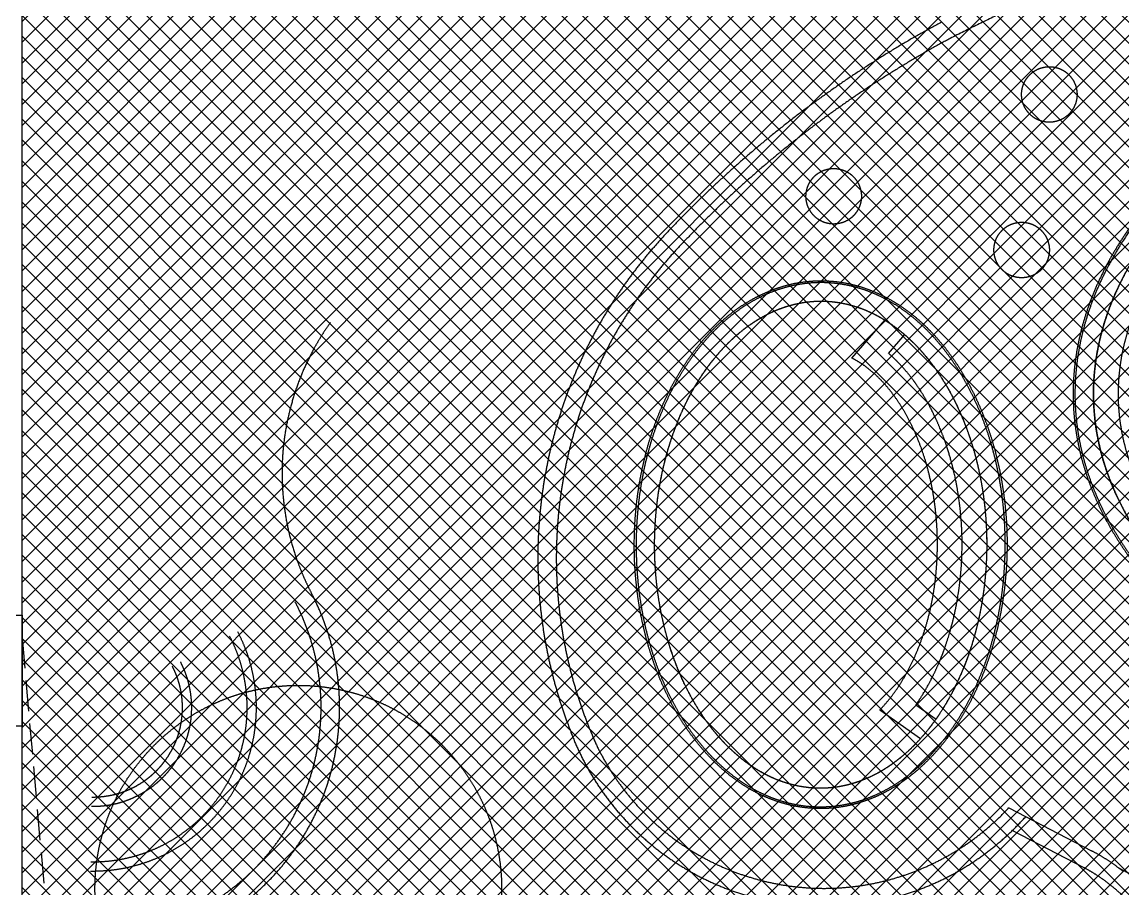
# Model space of a CAD drawing. Header units: millimetres. Extents: x 12325263 to 13848842, y -1463133 to 573208.
# Drawn here: x 12504242 to 12522110, y -569097 to -555038 of the extents above; entities that cross this region are included whole.
import ezdxf
from ezdxf.xclip import XClip

# ---------------------------------------------------------------- set-up
doc = ezdxf.new("R2010")
doc.units = ezdxf.units.MM
doc.header["$LTSCALE"] = 1000
doc.header["$XCLIPFRAME"] = 0
doc.linetypes.add('二层连廊投影线（首层）$0$DASH', pattern=[0.35, 0.25, -0.1])
for name, color, linetype in [('0-LA01轮廓线', 4, 'Continuous'), ('0-LA44详图水电构件', 20, 'Continuous'), ('0-LA轮廓线', 4, 'Continuous'), ('20220929描图', 6, 'Continuous'), ('A-WALL-PATT', 8, 'Continuous'), ('PUB_HATCH', 8, 'Continuous'), ('s-首层组合pm$0$hs$0$首二层+地下室_04(1)$0$0F$0$12#楼首层平面图$0$CURTWALL', 2, 'Continuous'), ('二层连廊投影线（首层）$0$0000-二层连廊', 150, 'Continuous')]:
    doc.layers.add(name, color=color, linetype=linetype)

# ---------------------------------------------------------------- blocks, each defined once
blk = doc.blocks.new('asdfadsfgd')
blk.add_lwpolyline([(0, 0), (30000, 0), (30000, -1800), (0, -1800)], close=True)
blk = doc.blocks.new('asdfasdgfadfgfdgh')
blk.add_blockref('asdfadsfgd', (-31500, 97200))
blk = doc.blocks.new('A$C624508B3')
at = {"layer": '0-LA01轮廓线', "color": 250}
for p, q in [((-38585, -136440), (-37142, -136897)), ((-38463, -136793), (-37232, -137183))]:
    blk.add_line(p, q, dxfattribs=at)
for points in [[(-42354, -129700), (-41936, -128999)], [(-41781, -129521), (-41576, -129177)], [(-40360, -135060), (-39997, -135231)], [(-40920, -135238), (-40189, -135582)]]:
    blk.add_lwpolyline(points, dxfattribs=at)
for centre, radius, start, end in [((-21078, -151685), 34255, 120.3513, 126.9717), ((-31012, -137861), 17540, 128.2154, 147.0263), ((-31012, -137861), 17240, 128.2262, 147.0222), ((-39245, -132444), 7685, 147.499, 210.5557), ((-39245, -132444), 7385, 147.5085, 214.4378), ((-42022, -134214), 4395, 209.0901, 328.1469), ((-42022, -134214), 4095, 215.9867, 327.0754), ((-38000, -139667), 2900, 60.7206, 72.7984), ((-38000, -139667), 2600, 60.7167, 72.8188), ((-39014, -141489), 4685, 19.0777, 60.9743)]:
    blk.add_arc(centre, radius, start, end, dxfattribs=at)
blk.add_ellipse((-24380, -126790), major_axis=(13990, 2917), ratio=0.509278, start_param=-4.93663, end_param=-2.348064, dxfattribs=at)
for points, knots in [([(-36846, -125898), (-36951, -126033), (-37049, -126169), (-37234, -126445), (-37321, -126585), (-37480, -126863), (-37552, -127002), (-37681, -127278), (-37739, -127416), (-37839, -127689), (-37882, -127824), (-37947, -128071), (-37972, -128182), (-38011, -128403), (-38025, -128513), (-38045, -128730), (-38050, -128837), (-38049, -129050), (-38044, -129156), (-38024, -129365), (-38010, -129469), (-37971, -129674), (-37946, -129775), (-37888, -129976), (-37853, -130076), (-37776, -130273), (-37732, -130370), (-37634, -130563), (-37581, -130658), (-37463, -130847), (-37400, -130940), (-37263, -131123), (-37189, -131214), (-37033, -131393), (-36949, -131481), (-36773, -131653), (-36679, -131738), (-36483, -131905), (-36380, -131987), (-36165, -132146), (-36052, -132225), (-35818, -132377), (-35696, -132451), (-35443, -132596), (-35312, -132666), (-35042, -132802), (-34902, -132868), (-34614, -132995), (-34466, -133056), (-34162, -133174), (-34006, -133230), (-33686, -133338), (-33522, -133390), (-33222, -133477), (-33088, -133514), (-32952, -133549)], [-3.678459, -3.678459, -3.678459, -3.678459, -3.622328, -3.622328, -3.564572, -3.564572, -3.506816, -3.506816, -3.449061, -3.449061, -3.391305, -3.391305, -3.343085, -3.343085, -3.294865, -3.294865, -3.246645, -3.246645, -3.198425, -3.198425, -3.150205, -3.150205, -3.101985, -3.101985, -3.053766, -3.053766, -3.005546, -3.005546, -2.957326, -2.957326, -2.909106, -2.909106, -2.860886, -2.860886, -2.812666, -2.812666, -2.764447, -2.764447, -2.716227, -2.716227, -2.668007, -2.668007, -2.619787, -2.619787, -2.571567, -2.571567, -2.523347, -2.523347, -2.475127, -2.475127, -2.426908, -2.426908, -2.378688, -2.378688, -2.340707, -2.340707, -2.340707, -2.340707]), ([(-44986, -133227), (-44975, -133292), (-44962, -133356), (-44936, -133483), (-44921, -133547), (-44879, -133722), (-44848, -133832), (-44792, -134012), (-44769, -134082), (-44720, -134221), (-44694, -134290), (-44643, -134417), (-44618, -134475), (-44567, -134591), (-44540, -134648), (-44469, -134794), (-44423, -134882), (-44326, -135053), (-44276, -135136), (-44197, -135258), (-44169, -135299), (-44111, -135382), (-44081, -135424), (-44026, -135497), (-44002, -135528), (-43952, -135590), (-43927, -135620), (-43877, -135680), (-43851, -135709), (-43800, -135766), (-43773, -135794), (-43721, -135849), (-43694, -135876), (-43614, -135955), (-43560, -136005), (-43449, -136100), (-43393, -136145), (-43280, -136230), (-43223, -136270), (-43108, -136344), (-43050, -136379), (-42957, -136429), (-42922, -136447), (-42846, -136484), (-42804, -136503), (-42721, -136538), (-42679, -136554), (-42595, -136583), (-42553, -136597), (-42464, -136622), (-42418, -136634), (-42337, -136651), (-42303, -136657), (-42235, -136668), (-42201, -136672), (-42144, -136678), (-42121, -136680), (-42075, -136684), (-42052, -136685), (-42010, -136686), (-41992, -136686), (-41936, -136687), (-41899, -136685), (-41836, -136682), (-41811, -136680), (-41759, -136675), (-41734, -136672), (-41684, -136665), (-41661, -136661), (-41610, -136651), (-41584, -136646), (-41490, -136624), (-41423, -136605), (-41318, -136567), (-41279, -136552), (-41202, -136519), (-41164, -136501), (-41102, -136469), (-41079, -136456), (-41032, -136430), (-41009, -136416), (-40914, -136357), (-40843, -136308), (-40705, -136198), (-40639, -136138), (-40509, -136007), (-40447, -135937), (-40344, -135808), (-40301, -135751), (-40220, -135633), (-40181, -135571), (-40098, -135430), (-40056, -135350), (-39975, -135184), (-39938, -135098), (-39888, -134972), (-39874, -134934), (-39843, -134850), (-39828, -134804), (-39800, -134719), (-39789, -134681), (-39767, -134604), (-39756, -134565), (-39736, -134486), (-39726, -134447), (-39698, -134327), (-39682, -134246), (-39653, -134082), (-39641, -133999), (-39622, -133847), (-39615, -133779), (-39604, -133641), (-39599, -133572), (-39594, -133448), (-39592, -133393), (-39591, -133283), (-39591, -133228), (-39593, -133117), (-39595, -133062), (-39600, -132950), (-39604, -132895), (-39613, -132783), (-39618, -132728), (-39636, -132560), (-39651, -132449), (-39678, -132289), (-39687, -132240), (-39706, -132143), (-39716, -132095), (-39737, -131999), (-39748, -131951), (-39769, -131868), (-39778, -131832), (-39797, -131761), (-39807, -131725), (-39835, -131631), (-39852, -131573), (-39890, -131458), (-39910, -131400), (-39965, -131247), (-40003, -131152), (-40074, -130986), (-40107, -130914), (-40167, -130791), (-40194, -130738), (-40248, -130636), (-40276, -130585), (-40326, -130497), (-40349, -130460), (-40394, -130386), (-40417, -130349), (-40464, -130277), (-40488, -130242), (-40536, -130172), (-40561, -130137), (-40636, -130036), (-40687, -129971), (-40792, -129845), (-40846, -129785), (-40955, -129669), (-41011, -129614), (-41104, -129528), (-41139, -129497), (-41212, -129435), (-41249, -129405), (-41311, -129357), (-41336, -129338), (-41386, -129302), (-41412, -129284), (-41463, -129249), (-41488, -129233), (-41539, -129200), (-41565, -129185), (-41619, -129153), (-41647, -129137), (-41703, -129107), (-41731, -129092), (-41805, -129056), (-41851, -129035), (-41943, -128996), (-41989, -128979), (-42081, -128947), (-42127, -128933), (-42203, -128912), (-42232, -128905), (-42291, -128891), (-42320, -128885), (-42386, -128873), (-42423, -128868), (-42489, -128860), (-42518, -128857), (-42571, -128853), (-42595, -128851), (-42642, -128849), (-42666, -128849), (-42711, -128849), (-42732, -128849), (-42773, -128851), (-42794, -128852), (-42833, -128854), (-42852, -128856), (-42889, -128859), (-42907, -128861), (-42946, -128866), (-42967, -128869), (-43029, -128880), (-43070, -128888), (-43127, -128901), (-43144, -128905), (-43176, -128914), (-43193, -128919), (-43230, -128930), (-43251, -128936), (-43296, -128951), (-43320, -128960), (-43366, -128978), (-43389, -128987), (-43438, -129007), (-43463, -129019), (-43512, -129043), (-43537, -129055), (-43592, -129084), (-43621, -129101), (-43681, -129136), (-43710, -129155), (-43814, -129225), (-43887, -129281), (-44028, -129404), (-44097, -129471), (-44207, -129592), (-44251, -129643), (-44334, -129750), (-44375, -129806), (-44434, -129894), (-44454, -129925), (-44498, -129997), (-44523, -130039), (-44599, -130174), (-44648, -130271), (-44709, -130408), (-44725, -130444), (-44762, -130534), (-44782, -130588), (-44816, -130681), (-44829, -130720), (-44856, -130803), (-44870, -130848), (-44896, -130938), (-44908, -130984), (-44932, -131077), (-44943, -131124), (-44964, -131218), (-44973, -131266), (-45000, -131409), (-45016, -131506), (-45038, -131685), (-45047, -131767), (-45059, -131932), (-45064, -132016), (-45069, -132183), (-45070, -132267), (-45067, -132436), (-45064, -132521), (-45055, -132659), (-45051, -132712), (-45042, -132818), (-45036, -132871), (-45018, -133025), (-45003, -133126), (-44986, -133227)], [4.712389, 4.712389, 4.712389, 4.712389, 4.760872, 4.760872, 4.809356, 4.809356, 4.894829, 4.894829, 4.950533, 4.950533, 5.006236, 5.006236, 5.054771, 5.054771, 5.103305, 5.103305, 5.180965, 5.180965, 5.258625, 5.258625, 5.299161, 5.299161, 5.341596, 5.341596, 5.374891, 5.374891, 5.408185, 5.408185, 5.44148, 5.44148, 5.474775, 5.474775, 5.50807, 5.50807, 5.57466, 5.57466, 5.641249, 5.641249, 5.707839, 5.707839, 5.774429, 5.774429, 5.813711, 5.813711, 5.861046, 5.861046, 5.908382, 5.908382, 5.955717, 5.955717, 6.008421, 6.008421, 6.047029, 6.047029, 6.085638, 6.085638, 6.112053, 6.112053, 6.138469, 6.138469, 6.159887, 6.159887, 6.202724, 6.202724, 6.232801, 6.232801, 6.262878, 6.262878, 6.290966, 6.290966, 6.322336, 6.322336, 6.403511, 6.403511, 6.451492, 6.451492, 6.499473, 6.499473, 6.529479, 6.529479, 6.559486, 6.559486, 6.653392, 6.653392, 6.747298, 6.747298, 6.841203, 6.841203, 6.90938, 6.90938, 6.977557, 6.977557, 7.059431, 7.059431, 7.141304, 7.141304, 7.175686, 7.175686, 7.217046, 7.217046, 7.250083, 7.250083, 7.28312, 7.28312, 7.316157, 7.316157, 7.38223, 7.38223, 7.448304, 7.448304, 7.501311, 7.501311, 7.554319, 7.554319, 7.59604, 7.59604, 7.637761, 7.637761, 7.679482, 7.679482, 7.721204, 7.721204, 7.762925, 7.762925, 7.846368, 7.846368, 7.883417, 7.883417, 7.919904, 7.919904, 7.95639, 7.95639, 7.983993, 7.983993, 8.011595, 8.011595, 8.0572, 8.0572, 8.102805, 8.102805, 8.18039, 8.18039, 8.241399, 8.241399, 8.286999, 8.286999, 8.332599, 8.332599, 8.367405, 8.367405, 8.40221, 8.40221, 8.437015, 8.437015, 8.471821, 8.471821, 8.541432, 8.541432, 8.611043, 8.611043, 8.680654, 8.680654, 8.723982, 8.723982, 8.767973, 8.767973, 8.797521, 8.797521, 8.82707, 8.82707, 8.856618, 8.856618, 8.886166, 8.886166, 8.918183, 8.918183, 8.9502, 8.9502, 9.002213, 9.002213, 9.054227, 9.054227, 9.106241, 9.106241, 9.139533, 9.139533, 9.172825, 9.172825, 9.214426, 9.214426, 9.247596, 9.247596, 9.275043, 9.275043, 9.30249, 9.30249, 9.326581, 9.326581, 9.350671, 9.350671, 9.372344, 9.372344, 9.394017, 9.394017, 9.418434, 9.418434, 9.467268, 9.467268, 9.486954, 9.486954, 9.50664, 9.50664, 9.532447, 9.532447, 9.561202, 9.561202, 9.589957, 9.589957, 9.621201, 9.621201, 9.652445, 9.652445, 9.690778, 9.690778, 9.729111, 9.729111, 9.827817, 9.827817, 9.926522, 9.926522, 9.992757, 9.992757, 10.058991, 10.058991, 10.092927, 10.092927, 10.13787, 10.13787, 10.234575, 10.234575, 10.269027, 10.269027, 10.318426, 10.318426, 10.35268, 10.35268, 10.391597, 10.391597, 10.430513, 10.430513, 10.46943, 10.46943, 10.508347, 10.508347, 10.58557, 10.58557, 10.649257, 10.649257, 10.712945, 10.712945, 10.776632, 10.776632, 10.84032, 10.84032, 10.879976, 10.879976, 10.919633, 10.919633, 10.995574, 10.995574, 10.995574, 10.995574]), ([(-44986, -133227), (-44975, -133292), (-44962, -133356), (-44926, -133532), (-44899, -133644), (-44838, -133866), (-44805, -133975), (-44731, -134191), (-44692, -134297), (-44606, -134505), (-44561, -134606), (-44464, -134805), (-44412, -134902), (-44305, -135089), (-44249, -135180), (-44131, -135355), (-44070, -135439), (-43945, -135601), (-43880, -135678), (-43746, -135824), (-43678, -135894), (-43539, -136024), (-43467, -136086), (-43323, -136200), (-43250, -136252), (-43101, -136349), (-43027, -136392), (-42876, -136471), (-42800, -136506), (-42648, -136566), (-42572, -136592), (-42421, -136634), (-42345, -136650), (-42194, -136674), (-42119, -136682), (-41969, -136688), (-41895, -136686), (-41749, -136675), (-41676, -136665), (-41532, -136635), (-41461, -136616), (-41320, -136569), (-41251, -136541), (-41114, -136477), (-41047, -136440), (-40916, -136359), (-40851, -136313), (-40725, -136214), (-40664, -136160), (-40545, -136044), (-40487, -135982), (-40375, -135850), (-40321, -135779), (-40219, -135631), (-40170, -135553), (-40077, -135390), (-40033, -135305), (-39951, -135129), (-39912, -135038), (-39842, -134849), (-39810, -134752), (-39752, -134552), (-39726, -134450), (-39681, -134242), (-39661, -134135), (-39630, -133919), (-39617, -133809), (-39599, -133587), (-39594, -133475), (-39590, -133249), (-39592, -133135), (-39602, -132906), (-39611, -132792), (-39635, -132563), (-39651, -132448), (-39689, -132221), (-39712, -132107), (-39764, -131883), (-39793, -131772), (-39858, -131552), (-39894, -131444), (-39972, -131231), (-40014, -131126), (-40103, -130922), (-40151, -130822), (-40252, -130627), (-40305, -130532), (-40416, -130349), (-40474, -130261), (-40594, -130090), (-40657, -130008), (-40785, -129852), (-40852, -129778), (-40987, -129637), (-41057, -129570), (-41198, -129445), (-41270, -129387), (-41416, -129279), (-41490, -129230), (-41639, -129140), (-41714, -129099), (-41866, -129027), (-41941, -128996), (-42093, -128942), (-42169, -128920), (-42321, -128884), (-42397, -128871), (-42547, -128853), (-42622, -128849), (-42770, -128849), (-42844, -128854), (-42990, -128872), (-43062, -128885), (-43205, -128921), (-43275, -128943), (-43414, -128996), (-43483, -129027), (-43618, -129098), (-43684, -129137), (-43814, -129225), (-43877, -129274), (-44001, -129379), (-44061, -129436), (-44178, -129558), (-44234, -129623), (-44343, -129761), (-44395, -129834), (-44494, -129988), (-44541, -130068), (-44631, -130236), (-44673, -130323), (-44751, -130504), (-44787, -130598), (-44853, -130790), (-44883, -130889), (-44936, -131092), (-44960, -131196), (-45000, -131408), (-45017, -131515), (-45044, -131734), (-45054, -131845), (-45067, -132068), (-45070, -132181), (-45068, -132409), (-45064, -132523), (-45049, -132752), (-45038, -132866), (-45012, -133063), (-45000, -133145), (-44986, -133227)], [4.712389, 4.712389, 4.712389, 4.712389, 4.760848, 4.760848, 4.846583, 4.846583, 4.932319, 4.932319, 5.018054, 5.018054, 5.10379, 5.10379, 5.189525, 5.189525, 5.275261, 5.275261, 5.360996, 5.360996, 5.446732, 5.446732, 5.532467, 5.532467, 5.618203, 5.618203, 5.703938, 5.703938, 5.789674, 5.789674, 5.875409, 5.875409, 5.961145, 5.961145, 6.04688, 6.04688, 6.132616, 6.132616, 6.218351, 6.218351, 6.304087, 6.304087, 6.389822, 6.389822, 6.475558, 6.475558, 6.561293, 6.561293, 6.647029, 6.647029, 6.732764, 6.732764, 6.8185, 6.8185, 6.904235, 6.904235, 6.989971, 6.989971, 7.075706, 7.075706, 7.161442, 7.161442, 7.247177, 7.247177, 7.332913, 7.332913, 7.418648, 7.418648, 7.504384, 7.504384, 7.590119, 7.590119, 7.675855, 7.675855, 7.76159, 7.76159, 7.847326, 7.847326, 7.933061, 7.933061, 8.018797, 8.018797, 8.104532, 8.104532, 8.190268, 8.190268, 8.276003, 8.276003, 8.361739, 8.361739, 8.447474, 8.447474, 8.53321, 8.53321, 8.618945, 8.618945, 8.704681, 8.704681, 8.790416, 8.790416, 8.876152, 8.876152, 8.961888, 8.961888, 9.047623, 9.047623, 9.133359, 9.133359, 9.219094, 9.219094, 9.30483, 9.30483, 9.390565, 9.390565, 9.476301, 9.476301, 9.562036, 9.562036, 9.647772, 9.647772, 9.733507, 9.733507, 9.819243, 9.819243, 9.904978, 9.904978, 9.990714, 9.990714, 10.076449, 10.076449, 10.162185, 10.162185, 10.24792, 10.24792, 10.333656, 10.333656, 10.419391, 10.419391, 10.505127, 10.505127, 10.590862, 10.590862, 10.676598, 10.676598, 10.762333, 10.762333, 10.848069, 10.848069, 10.933804, 10.933804, 10.995574, 10.995574, 10.995574, 10.995574]), ([(-44986, -133227), (-44975, -133292), (-44962, -133356), (-44936, -133483), (-44921, -133547), (-44879, -133722), (-44848, -133832), (-44792, -134012), (-44769, -134082), (-44720, -134221), (-44694, -134290), (-44643, -134417), (-44618, -134475), (-44567, -134591), (-44540, -134648), (-44469, -134794), (-44423, -134882), (-44326, -135053), (-44276, -135136), (-44197, -135258), (-44169, -135299), (-44111, -135382), (-44081, -135424), (-44026, -135497), (-44002, -135528), (-43952, -135590), (-43927, -135620), (-43877, -135680), (-43851, -135709), (-43800, -135766), (-43773, -135794), (-43721, -135849), (-43694, -135876), (-43614, -135955), (-43560, -136005), (-43449, -136100), (-43393, -136145), (-43280, -136230), (-43223, -136270), (-43108, -136344), (-43050, -136379), (-42957, -136429), (-42922, -136447), (-42846, -136484), (-42804, -136503), (-42721, -136538), (-42679, -136554), (-42595, -136583), (-42553, -136597), (-42464, -136622), (-42418, -136634), (-42337, -136651), (-42303, -136657), (-42235, -136668), (-42201, -136672), (-42144, -136678), (-42121, -136680), (-42075, -136684), (-42052, -136685), (-42010, -136686), (-41992, -136686), (-41936, -136687), (-41899, -136685), (-41836, -136682), (-41811, -136680), (-41759, -136675), (-41734, -136672), (-41684, -136665), (-41661, -136661), (-41610, -136651), (-41584, -136646), (-41490, -136624), (-41423, -136605), (-41318, -136567), (-41279, -136552), (-41202, -136519), (-41164, -136501), (-41102, -136469), (-41079, -136456), (-41032, -136430), (-41009, -136416), (-40914, -136357), (-40843, -136308), (-40705, -136198), (-40639, -136138), (-40509, -136007), (-40447, -135937), (-40344, -135808), (-40301, -135751), (-40220, -135633), (-40181, -135571), (-40098, -135430), (-40056, -135350), (-39975, -135184), (-39938, -135098), (-39888, -134972), (-39874, -134934), (-39843, -134850), (-39828, -134804), (-39800, -134719), (-39789, -134681), (-39767, -134604), (-39756, -134565), (-39736, -134486), (-39726, -134447), (-39698, -134327), (-39682, -134246), (-39653, -134082), (-39641, -133999), (-39622, -133847), (-39615, -133779), (-39604, -133641), (-39599, -133572), (-39594, -133448), (-39592, -133393), (-39591, -133283), (-39591, -133228), (-39593, -133117), (-39595, -133062), (-39600, -132950), (-39604, -132895), (-39613, -132783), (-39618, -132728), (-39636, -132560), (-39651, -132449), (-39678, -132289), (-39687, -132240), (-39706, -132143), (-39716, -132095), (-39737, -131999), (-39748, -131951), (-39769, -131868), (-39778, -131832), (-39797, -131761), (-39807, -131725), (-39835, -131631), (-39852, -131573), (-39890, -131458), (-39910, -131400), (-39965, -131247), (-40003, -131152), (-40074, -130986), (-40107, -130914), (-40167, -130791), (-40194, -130738), (-40248, -130636), (-40276, -130585), (-40326, -130497), (-40349, -130460), (-40394, -130386), (-40417, -130349), (-40464, -130277), (-40488, -130242), (-40536, -130172), (-40561, -130137), (-40636, -130036), (-40687, -129971), (-40792, -129845), (-40846, -129785), (-40955, -129669), (-41011, -129614), (-41104, -129528), (-41139, -129497), (-41212, -129435), (-41249, -129405), (-41311, -129357), (-41336, -129338), (-41386, -129302), (-41412, -129284), (-41463, -129249), (-41488, -129233), (-41539, -129200), (-41565, -129185), (-41619, -129153), (-41647, -129137), (-41703, -129107), (-41731, -129092), (-41805, -129056), (-41851, -129035), (-41943, -128996), (-41989, -128979), (-42081, -128947), (-42127, -128933), (-42203, -128912), (-42232, -128905), (-42291, -128891), (-42320, -128885), (-42386, -128873), (-42423, -128868), (-42489, -128860), (-42518, -128857), (-42571, -128853), (-42595, -128851), (-42642, -128849), (-42666, -128849), (-42711, -128849), (-42732, -128849), (-42773, -128851), (-42794, -128852), (-42833, -128854), (-42852, -128856), (-42889, -128859), (-42907, -128861), (-42946, -128866), (-42967, -128869), (-43029, -128880), (-43070, -128888), (-43127, -128901), (-43144, -128905), (-43176, -128914), (-43193, -128919), (-43230, -128930), (-43251, -128936), (-43296, -128951), (-43320, -128960), (-43366, -128978), (-43389, -128987), (-43438, -129007), (-43463, -129019), (-43512, -129043), (-43537, -129055), (-43592, -129084), (-43621, -129101), (-43681, -129136), (-43710, -129155), (-43814, -129225), (-43887, -129281), (-44028, -129404), (-44097, -129471), (-44207, -129592), (-44251, -129643), (-44334, -129750), (-44375, -129806), (-44434, -129894), (-44454, -129925), (-44498, -129997), (-44523, -130039), (-44599, -130174), (-44648, -130271), (-44709, -130408), (-44725, -130444), (-44762, -130534), (-44782, -130588), (-44816, -130681), (-44829, -130720), (-44856, -130803), (-44870, -130848), (-44896, -130938), (-44908, -130984), (-44932, -131077), (-44943, -131124), (-44964, -131218), (-44973, -131266), (-45000, -131409), (-45016, -131506), (-45038, -131685), (-45047, -131767), (-45059, -131932), (-45064, -132016), (-45069, -132183), (-45070, -132267), (-45067, -132436), (-45064, -132521), (-45055, -132659), (-45051, -132712), (-45042, -132818), (-45036, -132871), (-45018, -133025), (-45003, -133126), (-44986, -133227)], [4.712389, 4.712389, 4.712389, 4.712389, 4.760872, 4.760872, 4.809356, 4.809356, 4.894829, 4.894829, 4.950533, 4.950533, 5.006236, 5.006236, 5.054771, 5.054771, 5.103305, 5.103305, 5.180965, 5.180965, 5.258625, 5.258625, 5.299161, 5.299161, 5.341596, 5.341596, 5.374891, 5.374891, 5.408185, 5.408185, 5.44148, 5.44148, 5.474775, 5.474775, 5.50807, 5.50807, 5.57466, 5.57466, 5.641249, 5.641249, 5.707839, 5.707839, 5.774429, 5.774429, 5.813711, 5.813711, 5.861046, 5.861046, 5.908382, 5.908382, 5.955717, 5.955717, 6.008421, 6.008421, 6.047029, 6.047029, 6.085638, 6.085638, 6.112053, 6.112053, 6.138469, 6.138469, 6.159887, 6.159887, 6.202724, 6.202724, 6.232801, 6.232801, 6.262878, 6.262878, 6.290966, 6.290966, 6.322336, 6.322336, 6.403511, 6.403511, 6.451492, 6.451492, 6.499473, 6.499473, 6.529479, 6.529479, 6.559486, 6.559486, 6.653392, 6.653392, 6.747298, 6.747298, 6.841203, 6.841203, 6.90938, 6.90938, 6.977557, 6.977557, 7.059431, 7.059431, 7.141304, 7.141304, 7.175686, 7.175686, 7.217046, 7.217046, 7.250083, 7.250083, 7.28312, 7.28312, 7.316157, 7.316157, 7.38223, 7.38223, 7.448304, 7.448304, 7.501311, 7.501311, 7.554319, 7.554319, 7.59604, 7.59604, 7.637761, 7.637761, 7.679482, 7.679482, 7.721204, 7.721204, 7.762925, 7.762925, 7.846368, 7.846368, 7.883417, 7.883417, 7.919904, 7.919904, 7.95639, 7.95639, 7.983993, 7.983993, 8.011595, 8.011595, 8.0572, 8.0572, 8.102805, 8.102805, 8.18039, 8.18039, 8.241399, 8.241399, 8.286999, 8.286999, 8.332599, 8.332599, 8.367405, 8.367405, 8.40221, 8.40221, 8.437015, 8.437015, 8.471821, 8.471821, 8.541432, 8.541432, 8.611043, 8.611043, 8.680654, 8.680654, 8.723982, 8.723982, 8.767973, 8.767973, 8.797521, 8.797521, 8.82707, 8.82707, 8.856618, 8.856618, 8.886166, 8.886166, 8.918183, 8.918183, 8.9502, 8.9502, 9.002213, 9.002213, 9.054227, 9.054227, 9.106241, 9.106241, 9.139533, 9.139533, 9.172825, 9.172825, 9.214426, 9.214426, 9.247596, 9.247596, 9.275043, 9.275043, 9.30249, 9.30249, 9.326581, 9.326581, 9.350671, 9.350671, 9.372344, 9.372344, 9.394017, 9.394017, 9.418434, 9.418434, 9.467268, 9.467268, 9.486954, 9.486954, 9.50664, 9.50664, 9.532447, 9.532447, 9.561202, 9.561202, 9.589957, 9.589957, 9.621201, 9.621201, 9.652445, 9.652445, 9.690778, 9.690778, 9.729111, 9.729111, 9.827817, 9.827817, 9.926522, 9.926522, 9.992757, 9.992757, 10.058991, 10.058991, 10.092927, 10.092927, 10.13787, 10.13787, 10.234575, 10.234575, 10.269027, 10.269027, 10.318426, 10.318426, 10.35268, 10.35268, 10.391597, 10.391597, 10.430513, 10.430513, 10.46943, 10.46943, 10.508347, 10.508347, 10.58557, 10.58557, 10.649257, 10.649257, 10.712945, 10.712945, 10.776632, 10.776632, 10.84032, 10.84032, 10.879976, 10.879976, 10.919633, 10.919633, 10.995574, 10.995574, 10.995574, 10.995574]), ([(-44986, -133227), (-44975, -133292), (-44962, -133356), (-44936, -133483), (-44921, -133547), (-44879, -133722), (-44848, -133832), (-44792, -134012), (-44769, -134082), (-44720, -134221), (-44694, -134290), (-44643, -134417), (-44618, -134475), (-44567, -134591), (-44540, -134648), (-44469, -134794), (-44423, -134882), (-44326, -135053), (-44276, -135136), (-44197, -135258), (-44169, -135299), (-44111, -135382), (-44081, -135424), (-44026, -135497), (-44002, -135528), (-43952, -135590), (-43927, -135620), (-43877, -135680), (-43851, -135709), (-43800, -135766), (-43773, -135794), (-43721, -135849), (-43694, -135876), (-43614, -135955), (-43560, -136005), (-43449, -136100), (-43393, -136145), (-43280, -136230), (-43223, -136270), (-43108, -136344), (-43050, -136379), (-42957, -136429), (-42922, -136447), (-42846, -136484), (-42804, -136503), (-42721, -136538), (-42679, -136554), (-42595, -136583), (-42553, -136597), (-42464, -136622), (-42418, -136634), (-42337, -136651), (-42303, -136657), (-42235, -136668), (-42201, -136672), (-42144, -136678), (-42121, -136680), (-42075, -136684), (-42052, -136685), (-42010, -136686), (-41992, -136686), (-41936, -136687), (-41899, -136685), (-41836, -136682), (-41811, -136680), (-41759, -136675), (-41734, -136672), (-41684, -136665), (-41661, -136661), (-41610, -136651), (-41584, -136646), (-41490, -136624), (-41423, -136605), (-41318, -136567), (-41279, -136552), (-41202, -136519), (-41164, -136501), (-41102, -136469), (-41079, -136456), (-41032, -136430), (-41009, -136416), (-40914, -136357), (-40843, -136308), (-40705, -136198), (-40639, -136138), (-40509, -136007), (-40447, -135937), (-40344, -135808), (-40301, -135751), (-40220, -135633), (-40181, -135571), (-40098, -135430), (-40056, -135350), (-39975, -135184), (-39938, -135098), (-39888, -134972), (-39874, -134934), (-39843, -134850), (-39828, -134804), (-39800, -134719), (-39789, -134681), (-39767, -134604), (-39756, -134565), (-39736, -134486), (-39726, -134447), (-39698, -134327), (-39682, -134246), (-39653, -134082), (-39641, -133999), (-39622, -133847), (-39615, -133779), (-39604, -133641), (-39599, -133572), (-39594, -133448), (-39592, -133393), (-39591, -133283), (-39591, -133228), (-39593, -133117), (-39595, -133062), (-39600, -132950), (-39604, -132895), (-39613, -132783), (-39618, -132728), (-39636, -132560), (-39651, -132449), (-39678, -132289), (-39687, -132240), (-39706, -132143), (-39716, -132095), (-39737, -131999), (-39748, -131951), (-39769, -131868), (-39778, -131832), (-39797, -131761), (-39807, -131725), (-39835, -131631), (-39852, -131573), (-39890, -131458), (-39910, -131400), (-39965, -131247), (-40003, -131152), (-40074, -130986), (-40107, -130914), (-40167, -130791), (-40194, -130738), (-40248, -130636), (-40276, -130585), (-40326, -130497), (-40349, -130460), (-40394, -130386), (-40417, -130349), (-40464, -130277), (-40488, -130242), (-40536, -130172), (-40561, -130137), (-40636, -130036), (-40687, -129971), (-40792, -129845), (-40846, -129785), (-40955, -129669), (-41011, -129614), (-41104, -129528), (-41139, -129497), (-41212, -129435), (-41249, -129405), (-41311, -129357), (-41336, -129338), (-41386, -129302), (-41412, -129284), (-41463, -129249), (-41488, -129233), (-41539, -129200), (-41565, -129185), (-41619, -129153), (-41647, -129137), (-41703, -129107), (-41731, -129092), (-41805, -129056), (-41851, -129035), (-41943, -128996), (-41989, -128979), (-42081, -128947), (-42127, -128933), (-42203, -128912), (-42232, -128905), (-42291, -128891), (-42320, -128885), (-42386, -128873), (-42423, -128868), (-42489, -128860), (-42518, -128857), (-42571, -128853), (-42595, -128851), (-42642, -128849), (-42666, -128849), (-42711, -128849), (-42732, -128849), (-42773, -128851), (-42794, -128852), (-42833, -128854), (-42852, -128856), (-42889, -128859), (-42907, -128861), (-42946, -128866), (-42967, -128869), (-43029, -128880), (-43070, -128888), (-43127, -128901), (-43144, -128905), (-43176, -128914), (-43193, -128919), (-43230, -128930), (-43251, -128936), (-43296, -128951), (-43320, -128960), (-43366, -128978), (-43389, -128987), (-43438, -129007), (-43463, -129019), (-43512, -129043), (-43537, -129055), (-43592, -129084), (-43621, -129101), (-43681, -129136), (-43710, -129155), (-43814, -129225), (-43887, -129281), (-44028, -129404), (-44097, -129471), (-44207, -129592), (-44251, -129643), (-44334, -129750), (-44375, -129806), (-44434, -129894), (-44454, -129925), (-44498, -129997), (-44523, -130039), (-44599, -130174), (-44648, -130271), (-44709, -130408), (-44725, -130444), (-44762, -130534), (-44782, -130588), (-44816, -130681), (-44829, -130720), (-44856, -130803), (-44870, -130848), (-44896, -130938), (-44908, -130984), (-44932, -131077), (-44943, -131124), (-44964, -131218), (-44973, -131266), (-45000, -131409), (-45016, -131506), (-45038, -131685), (-45047, -131767), (-45059, -131932), (-45064, -132016), (-45069, -132183), (-45070, -132267), (-45067, -132436), (-45064, -132521), (-45055, -132659), (-45051, -132712), (-45042, -132818), (-45036, -132871), (-45018, -133025), (-45003, -133126), (-44986, -133227)], [4.712389, 4.712389, 4.712389, 4.712389, 4.760872, 4.760872, 4.809356, 4.809356, 4.894829, 4.894829, 4.950533, 4.950533, 5.006236, 5.006236, 5.054771, 5.054771, 5.103305, 5.103305, 5.180965, 5.180965, 5.258625, 5.258625, 5.299161, 5.299161, 5.341596, 5.341596, 5.374891, 5.374891, 5.408185, 5.408185, 5.44148, 5.44148, 5.474775, 5.474775, 5.50807, 5.50807, 5.57466, 5.57466, 5.641249, 5.641249, 5.707839, 5.707839, 5.774429, 5.774429, 5.813711, 5.813711, 5.861046, 5.861046, 5.908382, 5.908382, 5.955717, 5.955717, 6.008421, 6.008421, 6.047029, 6.047029, 6.085638, 6.085638, 6.112053, 6.112053, 6.138469, 6.138469, 6.159887, 6.159887, 6.202724, 6.202724, 6.232801, 6.232801, 6.262878, 6.262878, 6.290966, 6.290966, 6.322336, 6.322336, 6.403511, 6.403511, 6.451492, 6.451492, 6.499473, 6.499473, 6.529479, 6.529479, 6.559486, 6.559486, 6.653392, 6.653392, 6.747298, 6.747298, 6.841203, 6.841203, 6.90938, 6.90938, 6.977557, 6.977557, 7.059431, 7.059431, 7.141304, 7.141304, 7.175686, 7.175686, 7.217046, 7.217046, 7.250083, 7.250083, 7.28312, 7.28312, 7.316157, 7.316157, 7.38223, 7.38223, 7.448304, 7.448304, 7.501311, 7.501311, 7.554319, 7.554319, 7.59604, 7.59604, 7.637761, 7.637761, 7.679482, 7.679482, 7.721204, 7.721204, 7.762925, 7.762925, 7.846368, 7.846368, 7.883417, 7.883417, 7.919904, 7.919904, 7.95639, 7.95639, 7.983993, 7.983993, 8.011595, 8.011595, 8.0572, 8.0572, 8.102805, 8.102805, 8.18039, 8.18039, 8.241399, 8.241399, 8.286999, 8.286999, 8.332599, 8.332599, 8.367405, 8.367405, 8.40221, 8.40221, 8.437015, 8.437015, 8.471821, 8.471821, 8.541432, 8.541432, 8.611043, 8.611043, 8.680654, 8.680654, 8.723982, 8.723982, 8.767973, 8.767973, 8.797521, 8.797521, 8.82707, 8.82707, 8.856618, 8.856618, 8.886166, 8.886166, 8.918183, 8.918183, 8.9502, 8.9502, 9.002213, 9.002213, 9.054227, 9.054227, 9.106241, 9.106241, 9.139533, 9.139533, 9.172825, 9.172825, 9.214426, 9.214426, 9.247596, 9.247596, 9.275043, 9.275043, 9.30249, 9.30249, 9.326581, 9.326581, 9.350671, 9.350671, 9.372344, 9.372344, 9.394017, 9.394017, 9.418434, 9.418434, 9.467268, 9.467268, 9.486954, 9.486954, 9.50664, 9.50664, 9.532447, 9.532447, 9.561202, 9.561202, 9.589957, 9.589957, 9.621201, 9.621201, 9.652445, 9.652445, 9.690778, 9.690778, 9.729111, 9.729111, 9.827817, 9.827817, 9.926522, 9.926522, 9.992757, 9.992757, 10.058991, 10.058991, 10.092927, 10.092927, 10.13787, 10.13787, 10.234575, 10.234575, 10.269027, 10.269027, 10.318426, 10.318426, 10.35268, 10.35268, 10.391597, 10.391597, 10.430513, 10.430513, 10.46943, 10.46943, 10.508347, 10.508347, 10.58557, 10.58557, 10.649257, 10.649257, 10.712945, 10.712945, 10.776632, 10.776632, 10.84032, 10.84032, 10.879976, 10.879976, 10.919633, 10.919633, 10.995574, 10.995574, 10.995574, 10.995574]), ([(-40360, -135060), (-40350, -135039), (-40341, -135019), (-40313, -134957), (-40296, -134916), (-40262, -134830), (-40245, -134787), (-40214, -134698), (-40199, -134653), (-40170, -134558), (-40155, -134509), (-40128, -134408), (-40116, -134357), (-40094, -134263), (-40085, -134221), (-40069, -134136), (-40061, -134093), (-40045, -133995), (-40037, -133940), (-40023, -133828), (-40016, -133772), (-40007, -133668), (-40003, -133621), (-39998, -133525), (-39995, -133477), (-39992, -133369), (-39991, -133308), (-39992, -133185), (-39993, -133124), (-39998, -133004), (-40001, -132945), (-40010, -132828), (-40015, -132769), (-40028, -132652), (-40035, -132593), (-40051, -132485), (-40059, -132435), (-40076, -132335), (-40085, -132285), (-40115, -132136), (-40138, -132037), (-40177, -131887), (-40192, -131834), (-40238, -131678), (-40272, -131575), (-40345, -131374), (-40385, -131275), (-40461, -131101), (-40497, -131026), (-40554, -130912), (-40576, -130871), (-40619, -130792), (-40641, -130752), (-40692, -130665), (-40721, -130618), (-40780, -130525), (-40810, -130479), (-40864, -130402), (-40887, -130369), (-40934, -130305), (-40958, -130274), (-41013, -130204), (-41045, -130165), (-41110, -130090), (-41142, -130054), (-41201, -129991), (-41227, -129965), (-41279, -129912), (-41305, -129887), (-41367, -129829), (-41404, -129797), (-41476, -129736), (-41513, -129706), (-41575, -129659), (-41601, -129640), (-41653, -129604), (-41678, -129586), (-41730, -129553), (-41755, -129537), (-41781, -129521)], [7.071547, 7.071547, 7.071547, 7.071547, 7.093984, 7.093984, 7.137675, 7.137675, 7.181772, 7.181772, 7.225868, 7.225868, 7.272864, 7.272864, 7.31986, 7.31986, 7.357577, 7.357577, 7.395295, 7.395295, 7.442974, 7.442974, 7.490653, 7.490653, 7.530256, 7.530256, 7.56986, 7.56986, 7.619675, 7.619675, 7.66949, 7.66949, 7.716728, 7.716728, 7.763966, 7.763966, 7.811204, 7.811204, 7.851679, 7.851679, 7.892153, 7.892153, 7.973102, 7.973102, 8.01692, 8.01692, 8.104555, 8.104555, 8.19219, 8.19219, 8.261875, 8.261875, 8.30071, 8.30071, 8.339546, 8.339546, 8.38828, 8.38828, 8.437015, 8.437015, 8.473235, 8.473235, 8.509456, 8.509456, 8.556491, 8.556491, 8.603526, 8.603526, 8.640198, 8.640198, 8.676869, 8.676869, 8.726686, 8.726686, 8.776504, 8.776504, 8.811271, 8.811271, 8.846039, 8.846039, 8.880564, 8.880564, 8.880564, 8.880564]), ([(-40920, -135238), (-40919, -135237), (-40918, -135236), (-40889, -135194), (-40862, -135150), (-40808, -135058), (-40781, -135010), (-40731, -134910), (-40706, -134858), (-40660, -134750), (-40638, -134694), (-40596, -134579), (-40576, -134520), (-40539, -134398), (-40522, -134335), (-40491, -134207), (-40477, -134142), (-40452, -134008), (-40441, -133940), (-40422, -133802), (-40414, -133732), (-40402, -133590), (-40397, -133518), (-40392, -133373), (-40391, -133300), (-40392, -133153), (-40395, -133079), (-40403, -132930), (-40409, -132856), (-40424, -132707), (-40434, -132632), (-40456, -132483), (-40469, -132409), (-40498, -132262), (-40514, -132188), (-40549, -132043), (-40569, -131970), (-40611, -131828), (-40633, -131757), (-40681, -131618), (-40707, -131549), (-40761, -131414), (-40789, -131348), (-40848, -131219), (-40879, -131155), (-40943, -131031), (-40976, -130971), (-41045, -130854), (-41080, -130797), (-41152, -130686), (-41190, -130633), (-41265, -130530), (-41304, -130481), (-41382, -130386), (-41421, -130341), (-41501, -130255), (-41542, -130214), (-41623, -130137), (-41664, -130100), (-41746, -130032), (-41786, -130000), (-41868, -129941), (-41908, -129913), (-41989, -129863), (-42029, -129840), (-42107, -129798), (-42146, -129779), (-42223, -129746), (-42261, -129731), (-42316, -129712), (-42335, -129706), (-42354, -129700)], [6.910048, 6.910048, 6.910048, 6.910048, 6.911666, 6.911666, 6.976618, 6.976618, 7.041569, 7.041569, 7.10652, 7.10652, 7.171471, 7.171471, 7.236423, 7.236423, 7.301374, 7.301374, 7.366325, 7.366325, 7.431277, 7.431277, 7.496228, 7.496228, 7.561179, 7.561179, 7.62613, 7.62613, 7.691082, 7.691082, 7.756033, 7.756033, 7.820984, 7.820984, 7.885936, 7.885936, 7.950887, 7.950887, 8.015838, 8.015838, 8.080789, 8.080789, 8.145741, 8.145741, 8.210692, 8.210692, 8.275643, 8.275643, 8.340595, 8.340595, 8.405546, 8.405546, 8.470497, 8.470497, 8.535448, 8.535448, 8.6004, 8.6004, 8.665351, 8.665351, 8.730302, 8.730302, 8.795254, 8.795254, 8.860205, 8.860205, 8.925156, 8.925156, 8.990107, 8.990107, 9.055059, 9.055059, 9.088123, 9.088123, 9.088123, 9.088123])]:
    blk.add_open_spline(points, degree=3, knots=knots, dxfattribs=at)
at = {"layer": '0-LA44详图水电构件', "color": 250}
blk.add_ellipse((-42330, -132768), major_axis=(725, -4188), ratio=0.704706, start_param=4.712389, end_param=10.995574, dxfattribs=at)
for points, knots in [([(-36450, -124368), (-36507, -124423), (-36563, -124479), (-36788, -124707), (-36949, -124881), (-37253, -125232), (-37395, -125410), (-37660, -125767), (-37782, -125947), (-38007, -126309), (-38109, -126491), (-38277, -126823), (-38345, -126974), (-38467, -127274), (-38521, -127425), (-38613, -127727), (-38652, -127877), (-38715, -128178), (-38739, -128328), (-38771, -128627), (-38779, -128777), (-38780, -129035), (-38776, -129145), (-38759, -129364), (-38746, -129473), (-38711, -129696), (-38688, -129811), (-38631, -130041), (-38596, -130157), (-38517, -130386), (-38473, -130499), (-38373, -130722), (-38318, -130832), (-38198, -131048), (-38133, -131155), (-37994, -131364), (-37919, -131467), (-37761, -131669), (-37677, -131768), (-37500, -131961), (-37407, -132056), (-37212, -132241), (-37110, -132332), (-36898, -132508), (-36787, -132595), (-36558, -132762), (-36439, -132844), (-36071, -133082), (-35810, -133232), (-35325, -133477), (-35109, -133578), (-34660, -133766), (-34428, -133855), (-33888, -134043), (-33576, -134138), (-33253, -134225)], [-3.818103, -3.818103, -3.818103, -3.818103, -3.796213, -3.796213, -3.728691, -3.728691, -3.66117, -3.66117, -3.593648, -3.593648, -3.526126, -3.526126, -3.470733, -3.470733, -3.41534, -3.41534, -3.359948, -3.359948, -3.304555, -3.304555, -3.249162, -3.249162, -3.207829, -3.207829, -3.166497, -3.166497, -3.12234, -3.12234, -3.076701, -3.076701, -3.031061, -3.031061, -2.985421, -2.985421, -2.939782, -2.939782, -2.894142, -2.894142, -2.848503, -2.848503, -2.802863, -2.802863, -2.757223, -2.757223, -2.711584, -2.711584, -2.665944, -2.665944, -2.574665, -2.574665, -2.50595, -2.50595, -2.437379, -2.437379, -2.351231, -2.351231, -2.351231, -2.351231]), ([(-36430, -124390), (-36562, -124518), (-36688, -124647), (-36982, -124962), (-37145, -125149), (-37448, -125527), (-37588, -125718), (-37846, -126101), (-37964, -126294), (-38176, -126681), (-38270, -126876), (-38416, -127224), (-38472, -127378), (-38571, -127685), (-38612, -127839), (-38679, -128146), (-38704, -128299), (-38736, -128579), (-38745, -128706), (-38751, -128958), (-38749, -129084), (-38732, -129333), (-38719, -129457), (-38680, -129703), (-38654, -129825), (-38593, -130066), (-38556, -130185), (-38472, -130420), (-38424, -130537), (-38318, -130766), (-38260, -130878), (-38132, -131100), (-38063, -131209), (-37914, -131424), (-37835, -131529), (-37666, -131735), (-37576, -131836), (-37387, -132033), (-37288, -132130), (-37080, -132318), (-36972, -132410), (-36678, -132642), (-36486, -132779), (-36079, -133041), (-35865, -133165), (-35416, -133401), (-35181, -133513), (-34691, -133722), (-34437, -133821), (-33910, -134003), (-33638, -134088), (-33320, -134176), (-33283, -134186), (-33246, -134196)], [-3.817942, -3.817942, -3.817942, -3.817942, -3.767334, -3.767334, -3.695181, -3.695181, -3.623028, -3.623028, -3.550875, -3.550875, -3.478722, -3.478722, -3.42189, -3.42189, -3.365058, -3.365058, -3.308226, -3.308226, -3.260817, -3.260817, -3.213409, -3.213409, -3.166, -3.166, -3.118592, -3.118592, -3.071183, -3.071183, -3.023775, -3.023775, -2.976367, -2.976367, -2.928958, -2.928958, -2.88155, -2.88155, -2.834141, -2.834141, -2.786733, -2.786733, -2.739324, -2.739324, -2.663707, -2.663707, -2.58809, -2.58809, -2.512473, -2.512473, -2.436856, -2.436856, -2.361239, -2.361239, -2.351231, -2.351231, -2.351231, -2.351231]), ([(-45311, -133284), (-45299, -133352), (-45286, -133420), (-45246, -133613), (-45216, -133737), (-45148, -133982), (-45110, -134104), (-45028, -134342), (-44983, -134459), (-44886, -134689), (-44834, -134801), (-44723, -135020), (-44665, -135127), (-44542, -135334), (-44477, -135434), (-44342, -135627), (-44272, -135720), (-44127, -135897), (-44052, -135982), (-43897, -136142), (-43817, -136218), (-43654, -136360), (-43570, -136427), (-43400, -136549), (-43313, -136606), (-43138, -136708), (-43049, -136754), (-42869, -136835), (-42778, -136871), (-42595, -136930), (-42503, -136954), (-42319, -136990), (-42227, -137003), (-42043, -137017), (-41951, -137018), (-41769, -137009), (-41678, -136999), (-41499, -136967), (-41411, -136945), (-41237, -136891), (-41151, -136858), (-40983, -136781), (-40901, -136737), (-40741, -136639), (-40662, -136585), (-40511, -136466), (-40438, -136401), (-40296, -136263), (-40228, -136189), (-40098, -136032), (-40036, -135949), (-39918, -135774), (-39862, -135683), (-39758, -135493), (-39709, -135394), (-39618, -135190), (-39576, -135084), (-39500, -134867), (-39466, -134756), (-39405, -134528), (-39378, -134412), (-39333, -134175), (-39315, -134054), (-39286, -133810), (-39275, -133687), (-39262, -133438), (-39260, -133312), (-39264, -133059), (-39270, -132933), (-39290, -132679), (-39304, -132552), (-39340, -132299), (-39362, -132173), (-39414, -131923), (-39444, -131799), (-39512, -131554), (-39550, -131433), (-39632, -131194), (-39677, -131077), (-39774, -130847), (-39826, -130735), (-39937, -130516), (-39995, -130409), (-40118, -130202), (-40183, -130102), (-40317, -129909), (-40388, -129816), (-40533, -129639), (-40608, -129554), (-40763, -129394), (-40843, -129318), (-41006, -129176), (-41089, -129109), (-41260, -128986), (-41346, -128930), (-41522, -128827), (-41611, -128781), (-41791, -128700), (-41882, -128665), (-42065, -128606), (-42157, -128582), (-42341, -128545), (-42433, -128532), (-42617, -128518), (-42709, -128517), (-42891, -128526), (-42981, -128536), (-43160, -128568), (-43249, -128590), (-43423, -128644), (-43509, -128677), (-43677, -128754), (-43759, -128798), (-43919, -128896), (-43997, -128950), (-44149, -129069), (-44222, -129134), (-44364, -129272), (-44432, -129346), (-44562, -129503), (-44624, -129586), (-44742, -129760), (-44798, -129852), (-44902, -130042), (-44951, -130140), (-45042, -130345), (-45084, -130450), (-45160, -130667), (-45194, -130778), (-45255, -131006), (-45282, -131123), (-45327, -131359), (-45346, -131480), (-45375, -131724), (-45385, -131847), (-45398, -132097), (-45400, -132222), (-45397, -132475), (-45391, -132602), (-45371, -132855), (-45357, -132982), (-45330, -133167), (-45321, -133225), (-45311, -133284)], [4.712389, 4.712389, 4.712389, 4.712389, 4.761184, 4.761184, 4.850937, 4.850937, 4.94069, 4.94069, 5.030443, 5.030443, 5.120195, 5.120195, 5.209948, 5.209948, 5.299701, 5.299701, 5.389454, 5.389454, 5.479207, 5.479207, 5.56896, 5.56896, 5.658712, 5.658712, 5.748465, 5.748465, 5.838218, 5.838218, 5.927971, 5.927971, 6.017724, 6.017724, 6.107477, 6.107477, 6.197229, 6.197229, 6.286982, 6.286982, 6.376735, 6.376735, 6.466488, 6.466488, 6.556241, 6.556241, 6.645994, 6.645994, 6.735746, 6.735746, 6.825499, 6.825499, 6.915252, 6.915252, 7.005005, 7.005005, 7.094758, 7.094758, 7.184511, 7.184511, 7.274263, 7.274263, 7.364016, 7.364016, 7.453769, 7.453769, 7.543522, 7.543522, 7.633275, 7.633275, 7.723028, 7.723028, 7.81278, 7.81278, 7.902533, 7.902533, 7.992286, 7.992286, 8.082039, 8.082039, 8.171792, 8.171792, 8.261545, 8.261545, 8.351297, 8.351297, 8.44105, 8.44105, 8.530803, 8.530803, 8.620556, 8.620556, 8.710309, 8.710309, 8.800062, 8.800062, 8.889815, 8.889815, 8.979567, 8.979567, 9.06932, 9.06932, 9.159073, 9.159073, 9.248826, 9.248826, 9.338579, 9.338579, 9.428332, 9.428332, 9.518084, 9.518084, 9.607837, 9.607837, 9.69759, 9.69759, 9.787343, 9.787343, 9.877096, 9.877096, 9.966849, 9.966849, 10.056601, 10.056601, 10.146354, 10.146354, 10.236107, 10.236107, 10.32586, 10.32586, 10.415613, 10.415613, 10.505366, 10.505366, 10.595118, 10.595118, 10.684871, 10.684871, 10.774624, 10.774624, 10.864377, 10.864377, 10.95413, 10.95413, 10.995574, 10.995574, 10.995574, 10.995574])]:
    blk.add_open_spline(points, degree=3, knots=knots, dxfattribs=at)
at = {"layer": '0-LA轮廓线', "color": 250}
blk.add_circle((-49715, -139731), 3300, dxfattribs=at)
at = {"layer": '20220929描图', "color": 250}
for centre in [(-39938, -124935), (-43099, -127166), (-39944, -127497)]:
    blk.add_circle(centre, 450, dxfattribs=at)
for centre, radius, start, end in [((-47004, -132412), 4200, 154.3674, 217.574), ((-53503, -137412), 4000, 279.0651, 37.574), ((-53503, -137412), 3700, 279.0651, 37.574), ((-53503, -137412), 2650, 279.0651, 37.574), ((-53503, -137412), 2500, 279.0651, 37.574), ((-53503, -137412), 1600, 279.0651, 37.574), ((-53503, -137412), 1450, 279.0651, 37.574)]:
    blk.add_arc(centre, radius, start, end, dxfattribs=at)
at = {"layer": 'Defpoints', "color": 250}
blk.add_ellipse((-24380, -126790), major_axis=(-13990, -2917), ratio=0.509278, start_param=-3.141592653589793, end_param=3.141592653589793, dxfattribs=at)
blk.add_open_spline([(-36669, -137091), (-36476, -137155), (-36337, -137189), (-35998, -137268), (-35797, -137311), (-35389, -137392), (-35181, -137431), (-34759, -137502), (-34545, -137535), (-34112, -137595), (-33892, -137623), (-33453, -137672), (-33234, -137694), (-33012, -137713)], degree=3, knots=[0.8336882, 0.8336882, 0.8336882, 0.8336882, 0.8627169, 0.8627169, 0.9033036, 0.9033036, 0.9438904, 0.9438904, 0.9844771, 0.9844771, 1.0250639, 1.0250639, 1.0645667, 1.0645667, 1.0645667, 1.0645667], dxfattribs=at)
blk = doc.blocks.new('A$C3A5F05FE')
at = {"layer": '二层连廊投影线（首层）$0$0000-二层连廊', "color": 8, "linetype": '二层连廊投影线（首层）$0$DASH', "ltscale": 2}
blk.add_lwpolyline([(64201, 116155.2), (70584.2, 92354.8, 0.2212558), (71700.6, 91022.7), (73333.9, 90258.2)], format="xyb", dxfattribs=at)
at = {"rotation": 359.9999703432161}
blk.add_blockref('A$C624508B3', (123429.3, 236271.5), dxfattribs=at)

msp = doc.modelspace()

# ---------------------------------------------------------------- hatches: boundary and pattern name
at = {"layer": 'A-WALL-PATT'}
h = msp.add_hatch(dxfattribs=at)
h.set_pattern_fill('ANSI37', color=252, scale=150)
h.set_pattern_definition([(45, (-400000, 0), (-168.3798023, 168.3798023), []), (135, (-400000, 0), (-168.3798023, -168.3798023), [])])
edge = h.paths.add_edge_path()
edge.add_line((12617170, -539458), (12627664.7, -539458))
edge.add_line((12627664.7, -539458), (12617498.2, -546587.6))
edge.add_line((12617498.2, -546587.6), (12598406.6, -559976.1))
edge.add_line((12598406.6, -559976.1), (12585091.3, -540989.1))
edge.add_line((12585091.3, -540989.1), (12584144.7, -541197.3))
edge.add_line((12584144.7, -541197.3), (12583864.1, -542803.9))
edge.add_arc((12578880.4, -541928.7), 5060, 269.14738, 350.03971, ccw=False)
edge.add_arc((12578698.9, -554127.5), 7140.2, 89.14809, 125.03345)
edge.add_line((12574600, -548281), (12560037.5, -558490.6))
edge.add_line((12560037.5, -558490.6), (12559927.1, -558471.2))
edge.add_line((12559927.1, -558471.2), (12559927.1, -564050))
edge.add_line((12559927.1, -564050), (12558858.8, -564810))
edge.add_line((12558858.8, -564810), (12559927.1, -566333.2))
edge.add_line((12559927.1, -566333.2), (12559927.6, -588159))
edge.add_line((12559927.6, -588159), (12558263.3, -589586.8))
edge.add_line((12558263.3, -589586.8), (12557796.8, -589586.8))
edge.add_line((12557796.8, -589586.8), (12557796.8, -598151.2))
edge.add_line((12557796.8, -598151.2), (12560482.1, -600836.4))
edge.add_arc((12552451.5, -592361.2), 11675.6, 270.02561, 313.45682, ccw=False)
edge.add_line((12552456.7, -604036.8), (12551424.9, -604036.8))
edge.add_arc((12551424.9, -607536.8), 3500, 90, 186.80534)
edge.add_line((12547949.6, -607951.5), (12549871.4, -624055.3))
edge.add_line((12549871.4, -624055.3), (12550966.8, -633201.5))
edge.add_line((12550966.8, -633201.5), (12550966.8, -643886.8))
edge.add_line((12550966.8, -643886.8), (12550966.8, -653386.8))
edge.add_line((12550966.8, -653386.8), (12614072.2, -653386.8))
edge.add_line((12614072.2, -653386.8), (12616970.5, -653386.8))
edge.add_arc((12639113.3, -663769.1), 24455.9, 154.87893, 159.83059)
edge.add_arc((12619069.5, -656056.1), 3000, 166.12633, 249.14639)
edge.add_arc((12632240.8, -621479.9), 40000, 249.14639, 262.18067)
edge.add_line((12626798.8, -661108), (12526241.6, -661108))
edge.add_line((12526241.6, -661108), (12526241.6, -616108))
edge.add_line((12526241.6, -616108), (12504241.6, -616108))
edge.add_line((12504241.6, -616108), (12504241.6, -539458))
edge.add_line((12504241.6, -539458), (12586460, -539458))
edge.add_line((12586460, -539458), (12617170, -539458))

# ---------------------------------------------------------------- linework, layer by layer
at = {"layer": 'PUB_HATCH'}
msp.add_lwpolyline([(12504241.6, -616108), (12504241.6, -539458), (12586460, -539458), (12617170, -539458), (12627664.7, -539458), (12617498.2, -546587.6), (12598406.6, -559976.1), (12585091.3, -540989.1), (12584144.7, -541197.3), (12583864.1, -542803.9, -0.3683858), (12578805.1, -546988.1, 0.1578717), (12574600, -548281), (12560037.5, -558490.6), (12559927.1, -558471.2), (12559927.1, -564050), (12558858.8, -564810), (12559927.1, -566333.2), (12559927.6, -588159), (12558263.3, -589586.8), (12557796.8, -589586.8), (12557796.8, -598151.2)], format="xyb", dxfattribs=at)

# ---------------------------------------------------------------- block references
msp.add_blockref('asdfasdgfadfgfdgh', (12505741.6, -661858))

# ---------------------------------------------------------------- next in the draw order: block references
at = {"layer": 's-首层组合pm$0$hs$0$首二层+地下室_04(1)$0$0F$0$12#楼首层平面图$0$CURTWALL'}
ref = msp.add_blockref('A$C3A5F05FE', (12419426.3, -651432.9), dxfattribs=dict(at, rotation=350.0412449425006))
XClip(ref).set_block_clipping_path([(195513.2503203545, 148017.0485826777), (64172.5014155116, 124955.6050650277), (77428.2917839233, 49460.5289228798), (99096.806788845, 53265.1915204667), (106879.0711930003, 8943.2290103992), (216551.3050909508, 28200.0099301159)])

doc.saveas('drawing.dxf')
